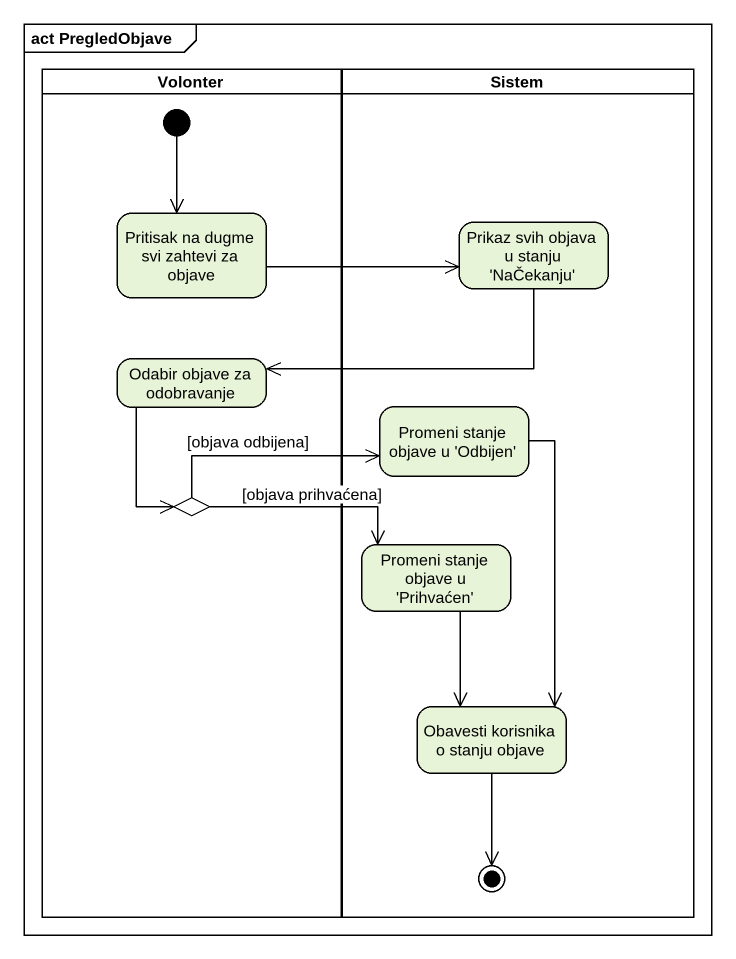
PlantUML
@startuml
mainframe act PregledObjave
hide empty description
state Volonter <<partition>> {
  state "Pritisak na dugme svi zahtevi za objave" as Pritisak_na_dugme_svi
  state "Odabir objave za odobravanje" as Odabir_objave_za_odobravanje
  state choice1 <<choice>>
  [*] --> Pritisak_na_dugme_svi
}
state Sistem <<partition>> {
  state "Prikaz svih objava u stanju 'NaČekanju'" as Prikaz_svih_objava_u_stanju
  state "Promeni stanje objave u 'Odbijen'" as Promeni_stanje_objave_u
  state "Promeni stanje objave u 'Prihvaćen'" as Promeni_stanje_objave_u_2
  state "Obavesti korisnika o stanju objave" as Obavesti_korisnika_o_stanju
  Obavesti_korisnika_o_stanju --> [*]
}
Pritisak_na_dugme_svi -right-> Prikaz_svih_objava_u_stanju
Prikaz_svih_objava_u_stanju -left-> Odabir_objave_za_odobravanje
Odabir_objave_za_odobravanje --> choice1
Promeni_stanje_objave_u --> Obavesti_korisnika_o_stanju
choice1 -right-> Promeni_stanje_objave_u : [objava odbijena]
choice1 -right-> Promeni_stanje_objave_u_2 : [objava prihvaćena]
Promeni_stanje_objave_u_2 --> Obavesti_korisnika_o_stanju
@enduml
